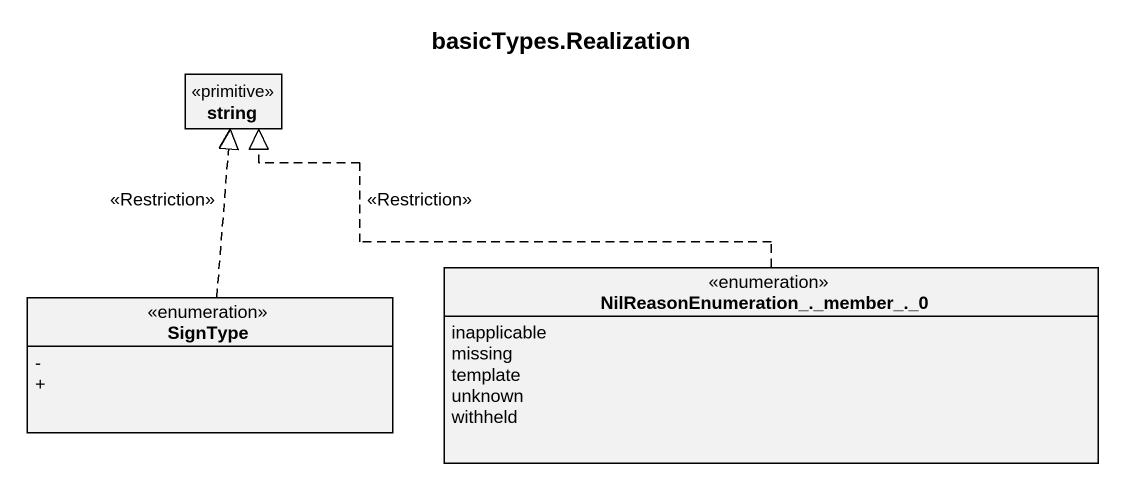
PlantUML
@startuml
title basicTypes.Realization
hide circle
hide empty members
skinparam classAttributeIconSize 0
class string <<primitive>>
enum SignType {
  -
  +
}
enum "NilReasonEnumeration_._member_._0" as NilReasonEnumeration_member {
  inapplicable
  missing
  template
  unknown
  withheld
}
SignType .up.|> string : <<Restriction>>
NilReasonEnumeration_member .left.|> string : <<Restriction>>
@enduml
